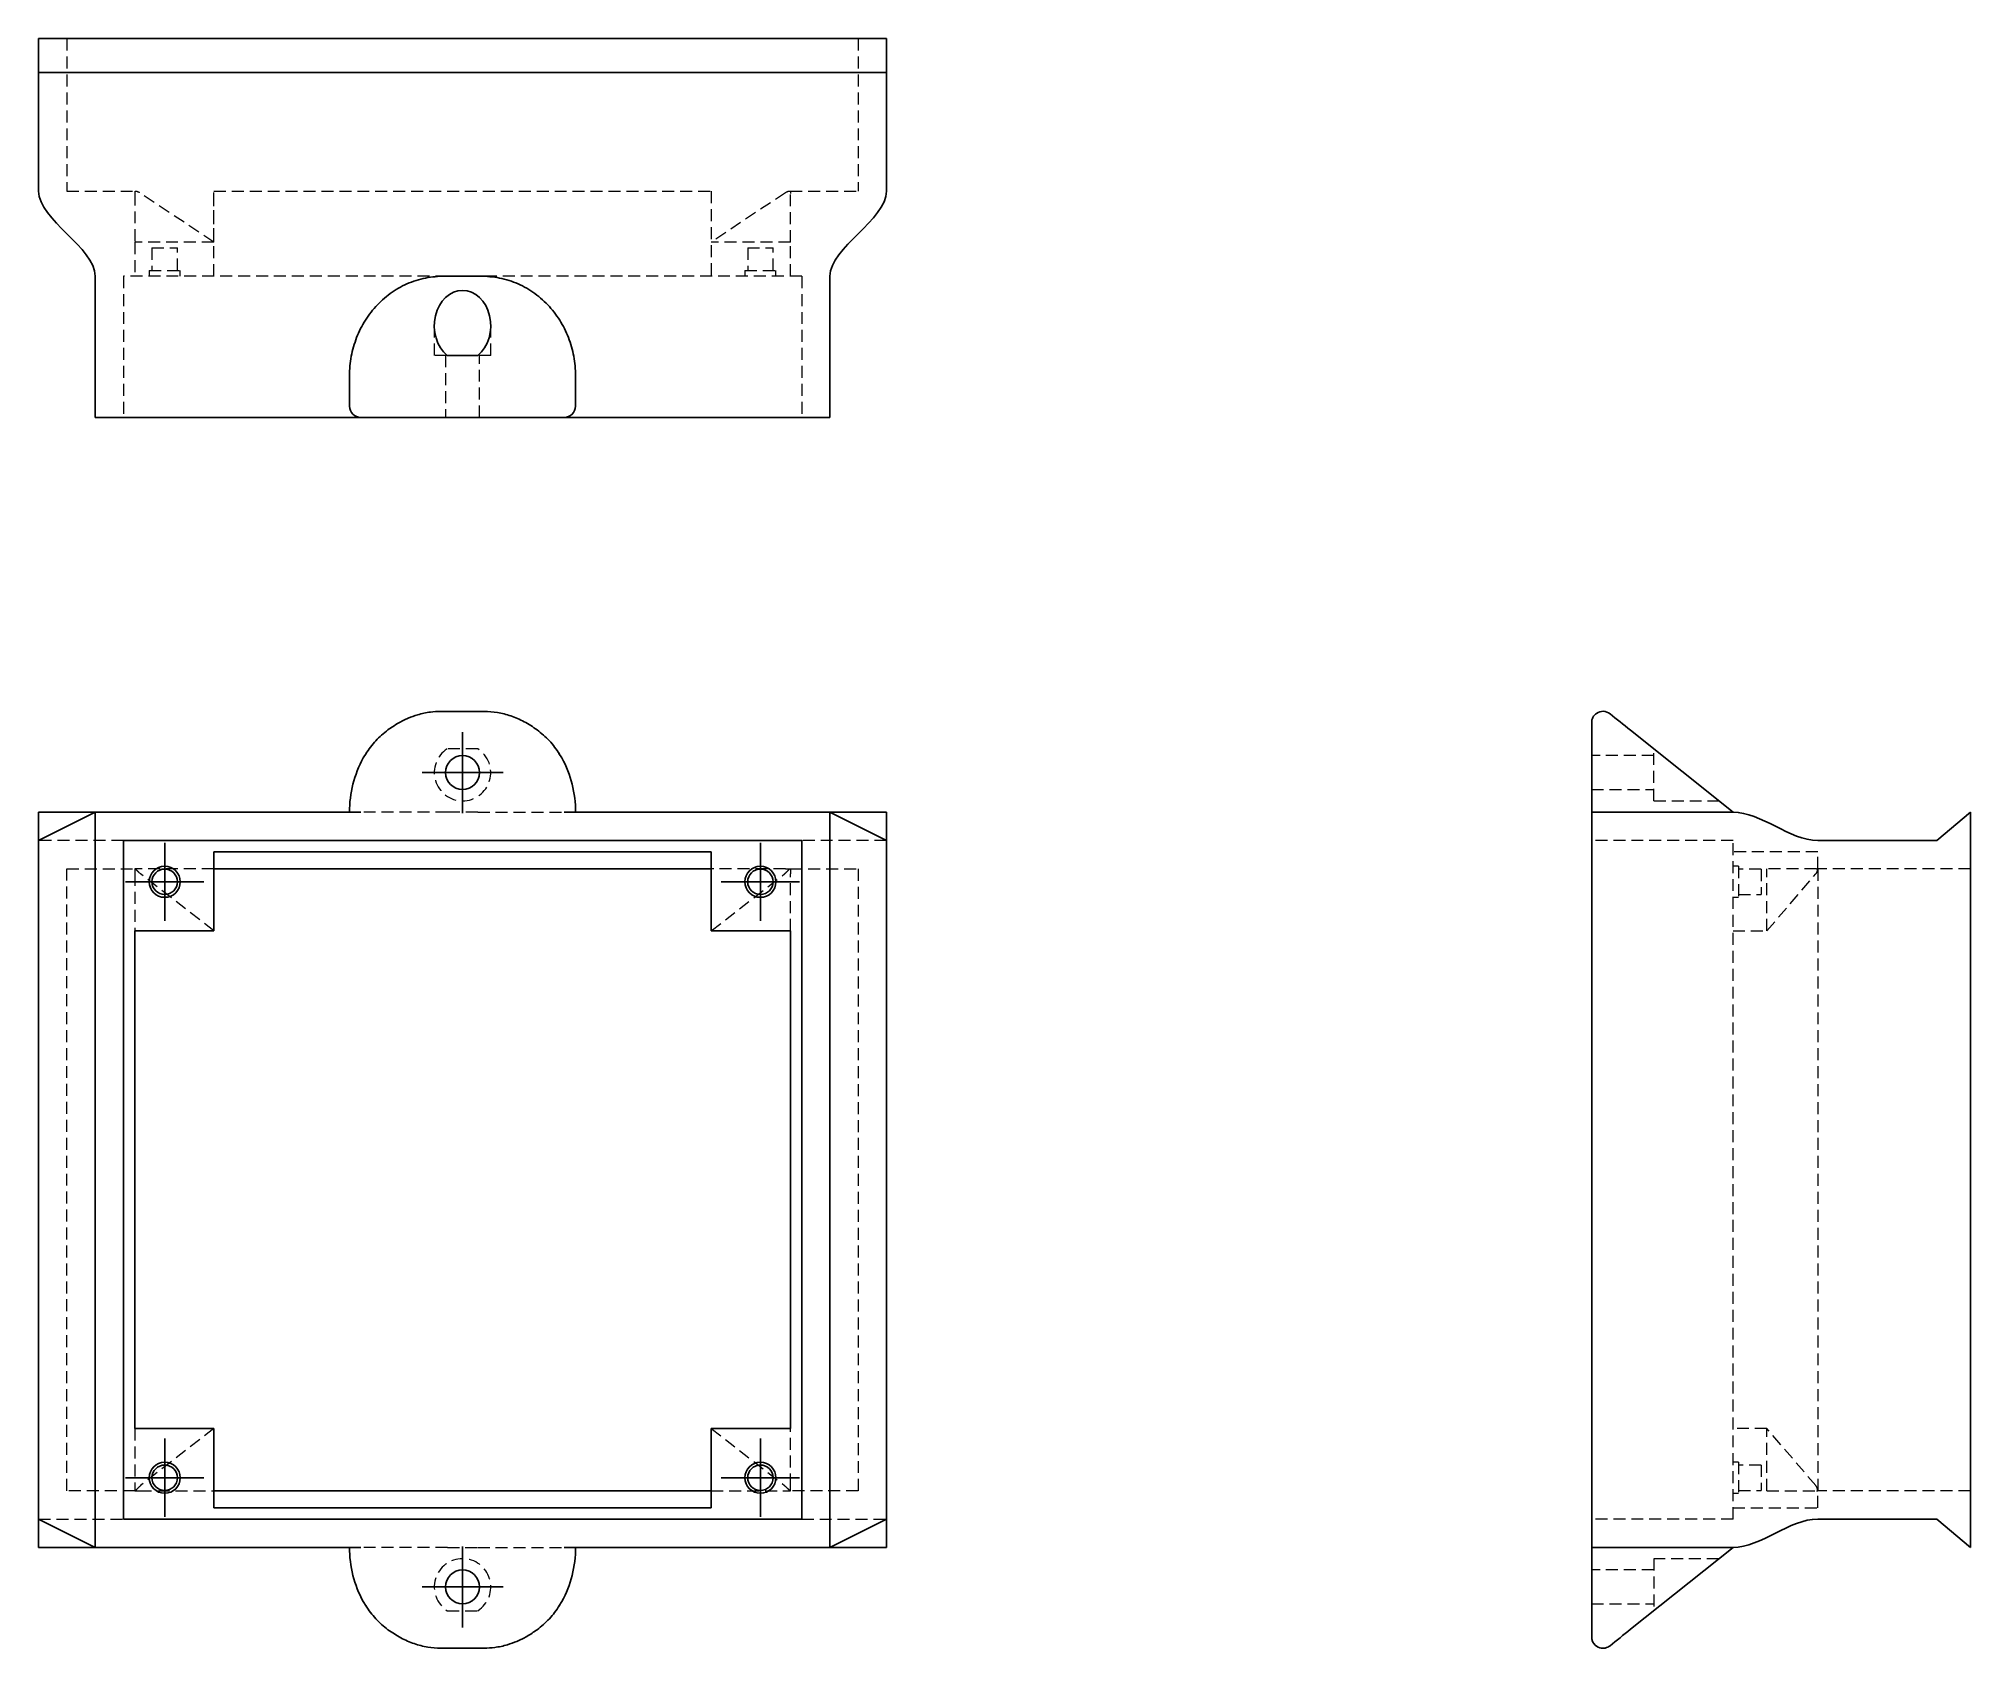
# Model space of a CAD drawing. Header units: millimetres. Extents: x 38 to 243, y 7 to 178.
import ezdxf

# ---------------------------------------------------------------- set-up
doc = ezdxf.new("R2010")
doc.units = ezdxf.units.MM
doc.linetypes.add('HIDDEN', pattern=[1.905, 1.27, -0.635])
doc.layers.add('10', color=7, linetype='Continuous')

# ---------------------------------------------------------------- blocks, each defined once
blk = doc.blocks.new('SW_CENTERMARKSYMBOL_0')
at = {"layer": '10', "color": 0}
for p, q in [((0, 2.5), (0, 4.15)), ((0, 0), (0, 2.5)), ((-2.5, 0), (-4.15, 0)), ((0, 0), (-2.5, 0)), ((0, 0), (0, -2.5)), ((0, 0), (2.5, 0)), ((2.5, 0), (4.15, 0)), ((0, -2.5), (0, -4.15))]:
    blk.add_line(p, q, dxfattribs=at)
blk = doc.blocks.new('SW_CENTERMARKSYMBOL_1')
at = {"layer": '10', "color": 0}
for p, q in [((0, 2.5), (0, 4.15)), ((0, 0), (0, 2.5)), ((-2.5, 0), (-4.15, 0)), ((0, 0), (-2.5, 0)), ((0, 0), (0, -2.5)), ((0, 0), (2.5, 0)), ((2.5, 0), (4.15, 0)), ((0, -2.5), (0, -4.15))]:
    blk.add_line(p, q, dxfattribs=at)
blk = doc.blocks.new('SW_CENTERMARKSYMBOL_2')
at = {"layer": '10', "color": 0}
for p, q in [((0, 2.5), (0, 4.15)), ((0, 0), (0, 2.5)), ((-2.5, 0), (-4.15, 0)), ((0, 0), (-2.5, 0)), ((0, 0), (0, -2.5)), ((0, 0), (2.5, 0)), ((2.5, 0), (4.15, 0)), ((0, -2.5), (0, -4.15))]:
    blk.add_line(p, q, dxfattribs=at)
blk = doc.blocks.new('SW_CENTERMARKSYMBOL_3')
at = {"layer": '10', "color": 0}
for p, q in [((0, 2.5), (0, 4.15)), ((0, 0), (0, 2.5)), ((-2.5, 0), (-4.15, 0)), ((0, 0), (-2.5, 0)), ((0, 0), (0, -2.5)), ((0, 0), (2.5, 0)), ((2.5, 0), (4.15, 0)), ((0, -2.5), (0, -4.15))]:
    blk.add_line(p, q, dxfattribs=at)
blk = doc.blocks.new('SW_CENTERMARKSYMBOL_4')
at = {"layer": '10', "color": 0}
for p, q in [((0, 2.5), (0, 4.3)), ((0, 0), (0, 2.5)), ((-2.5, 0), (-4.3, 0)), ((0, 0), (-2.5, 0)), ((0, 0), (0, -2.5)), ((0, 0), (2.5, 0)), ((2.5, 0), (4.3, 0)), ((0, -2.5), (0, -4.3))]:
    blk.add_line(p, q, dxfattribs=at)
blk = doc.blocks.new('SW_CENTERMARKSYMBOL_5')
at = {"layer": '10', "color": 0}
for p, q in [((0, 2.5), (0, 4.3)), ((0, 0), (0, 2.5)), ((-2.5, 0), (-4.3, 0)), ((0, 0), (-2.5, 0)), ((0, 0), (0, -2.5)), ((0, 0), (2.5, 0)), ((2.5, 0), (4.3, 0)), ((0, -2.5), (0, -4.3))]:
    blk.add_line(p, q, dxfattribs=at)

msp = doc.modelspace()

# ---------------------------------------------------------------- linework, layer by layer
at = {"color": 7, "linetype": 'Continuous', "lineweight": 25}
for p, q in [((37.98, 178.13), (37.98, 174.55)), ((37.98, 178.13), (128.02, 178.13)), ((128.02, 174.55), (128.02, 178.13)), ((128.02, 174.55), (37.98, 174.55)), ((37.98, 174.55), (37.98, 161.92)), ((128.02, 174.55), (128.02, 161.92)), ((43.98, 152.92), (43.98, 137.91)), ((84.61, 152.92), (81.39, 152.92)), ((122.02, 152.92), (122.02, 137.91)), ((84.63, 144.51), (81.37, 144.51)), ((70.99, 139.11), (70.99, 142.35)), ((95.01, 142.35), (95.01, 139.11)), ((72.2, 137.91), (43.98, 137.91)), ((72.2, 137.91), (73.52, 137.91)), ((80.69, 137.91), (85.31, 137.91)), ((92.48, 137.91), (93.8, 137.91)), ((122.02, 137.91), (93.8, 137.91)), ((85.31, 106.72), (80.69, 106.72)), ((203.37, 106.47), (203.34, 106.44)), ((217.92, 96.02), (207.03, 104.72)), ((72.76, 102.25), (72.46, 101.77)), ((93.54, 101.77), (93.24, 102.25)), ((202.91, 101.19), (202.91, 96.02)), ((37.98, 96.02), (43.98, 96.02)), ((37.98, 96.02), (37.98, 93.02)), ((43.98, 96.02), (43.98, 17.98)), ((72.2, 96.02), (43.98, 96.02)), ((122.02, 96.02), (93.8, 96.02)), ((122.02, 17.98), (122.02, 96.02)), ((122.02, 96.02), (128.02, 96.02)), ((128.02, 93.02), (128.02, 96.02)), ((202.91, 17.98), (202.91, 96.02)), ((217.92, 96.02), (202.91, 96.02)), ((239.55, 93.02), (243.13, 96.02)), ((243.13, 96.02), (243.13, 17.98)), ((37.98, 93.02), (37.98, 20.98)), ((46.98, 93.02), (119.02, 93.02)), ((46.98, 20.98), (46.98, 93.02)), ((119.02, 93.02), (119.02, 20.98)), ((128.02, 20.98), (128.02, 93.02)), ((239.55, 93.02), (226.92, 93.02)), ((56.59, 91.81), (109.41, 91.81)), ((56.59, 91.81), (56.59, 83.41)), ((109.41, 91.81), (109.41, 83.41)), ((56.59, 90.01), (109.41, 90.01)), ((48.19, 30.59), (48.19, 83.41)), ((56.59, 83.41), (48.19, 83.41)), ((109.41, 83.41), (117.81, 83.41)), ((117.81, 83.41), (117.81, 30.59)), ((56.59, 30.59), (48.19, 30.59)), ((56.59, 22.19), (56.59, 30.59)), ((109.41, 22.19), (109.41, 30.59)), ((109.41, 30.59), (117.81, 30.59)), ((109.41, 23.99), (56.59, 23.99)), ((37.98, 17.98), (37.98, 20.98)), ((119.02, 20.98), (46.98, 20.98)), ((109.41, 22.19), (56.59, 22.19)), ((128.02, 17.98), (128.02, 20.98)), ((239.55, 20.98), (226.92, 20.98)), ((243.13, 17.98), (239.55, 20.98)), ((37.98, 17.98), (43.98, 17.98)), ((43.98, 17.98), (72.2, 17.98)), ((93.8, 17.98), (122.02, 17.98)), ((122.02, 17.98), (128.02, 17.98)), ((217.92, 17.98), (202.91, 17.98)), ((202.91, 17.98), (202.91, 12.81)), ((207.03, 9.28), (217.92, 17.98)), ((72.46, 12.23), (72.76, 11.75)), ((93.24, 11.75), (93.54, 12.23)), ((80.69, 7.28), (85.31, 7.28)), ((204.12, 7.28), (204.17, 7.29))]:
    msp.add_line(p, q, dxfattribs=at)
at = {"color": 7, "linetype": 'HIDDEN', "lineweight": 18}
for p, q in [((40.98, 178.13), (40.98, 161.92)), ((125.02, 178.13), (125.02, 161.92)), ((40.98, 161.92), (48.19, 161.92)), ((48.21, 161.92), (48.19, 161.92)), ((48.19, 161.92), (48.19, 161.7)), ((48.19, 161.7), (48.19, 156.52)), ((56.59, 156.52), (48.71, 161.77)), ((56.59, 156.52), (48.81, 161.7)), ((56.59, 152.92), (56.59, 161.92)), ((56.59, 161.92), (109.41, 161.92)), ((56.59, 156.52), (56.59, 161.92)), ((109.41, 161.92), (109.41, 152.92)), ((117.29, 161.77), (109.41, 156.52)), ((117.79, 161.92), (117.81, 161.92)), ((117.81, 161.92), (117.81, 161.7)), ((117.81, 161.92), (125.02, 161.92)), ((117.81, 156.52), (117.81, 161.7)), ((56.59, 156.52), (48.19, 156.52)), ((48.19, 156.52), (48.19, 152.92)), ((50.02, 155.92), (52.72, 155.92)), ((50.02, 155.92), (50.02, 153.52)), ((52.72, 153.52), (52.72, 155.92)), ((56.59, 152.92), (56.59, 156.52)), ((117.81, 156.52), (109.41, 156.52)), ((113.28, 155.92), (115.98, 155.92)), ((113.28, 155.92), (113.28, 153.52)), ((115.98, 153.52), (115.98, 155.92)), ((117.81, 152.92), (117.81, 156.52)), ((81.39, 152.92), (46.98, 152.92)), ((46.98, 152.92), (46.98, 137.91)), ((49.72, 153.52), (53.02, 153.52)), ((49.72, 153.52), (49.72, 152.92)), ((53.02, 152.92), (53.02, 153.52)), ((119.02, 152.92), (84.61, 152.92)), ((112.98, 153.52), (116.28, 153.52)), ((112.98, 153.52), (112.98, 152.92)), ((116.28, 152.92), (116.28, 153.52)), ((119.02, 152.92), (119.02, 137.91)), ((80, 147.66), (80, 144.51)), ((86, 144.51), (86, 147.66)), ((81.37, 144.51), (80, 144.51)), ((81.2, 144.51), (81.2, 137.91)), ((86, 144.51), (84.63, 144.51)), ((84.8, 137.91), (84.8, 144.51)), ((202.92, 105.63), (202.91, 105.49)), ((84.63, 102.74), (81.37, 102.74)), ((209.51, 97.22), (209.51, 102.74)), ((209.51, 102.02), (202.91, 102.02)), ((202.91, 98.42), (209.51, 98.42)), ((209.51, 97.22), (216.42, 97.22)), ((84.61, 96.02), (81.39, 96.02)), ((46.98, 93.02), (37.98, 93.02)), ((128.02, 93.02), (119.02, 93.02)), ((217.92, 93.02), (202.91, 93.02)), ((217.92, 20.98), (217.92, 93.02)), ((226.92, 91.81), (217.92, 91.81)), ((218.52, 90.28), (217.92, 90.28)), ((218.52, 90.28), (218.52, 86.98)), ((226.92, 90.01), (226.92, 91.81)), ((40.98, 90.01), (48.19, 90.01)), ((40.98, 23.99), (40.98, 90.01)), ((48.21, 90.01), (48.19, 90.01)), ((48.19, 90.01), (48.19, 89.46)), ((48.19, 89.46), (48.19, 83.41)), ((48.71, 90.01), (48.21, 90.01)), ((56.59, 90.01), (48.71, 90.01)), ((56.59, 83.41), (48.81, 89.46)), ((117.29, 90.01), (109.41, 90.01)), ((109.41, 83.41), (117.19, 89.46)), ((117.29, 90.01), (117.79, 90.01)), ((117.79, 90.01), (117.81, 90.01)), ((117.81, 90.01), (117.81, 89.46)), ((117.81, 90.01), (125.02, 90.01)), ((117.81, 83.41), (117.81, 89.46)), ((125.02, 90.01), (125.02, 23.99)), ((220.92, 89.98), (218.52, 89.98)), ((220.92, 89.98), (220.92, 87.28)), ((226.77, 90.01), (221.52, 90.01)), ((221.52, 83.41), (221.52, 90.01)), ((221.52, 83.41), (226.7, 89.46)), ((226.77, 90.01), (226.92, 90.01)), ((243.13, 90.01), (226.92, 90.01)), ((226.92, 90.01), (226.92, 23.99)), ((217.92, 86.98), (218.52, 86.98)), ((218.52, 87.28), (220.92, 87.28)), ((217.92, 83.41), (221.52, 83.41)), ((48.19, 30.59), (48.19, 24.54)), ((56.59, 30.59), (48.81, 24.54)), ((109.41, 30.59), (117.19, 24.54)), ((117.81, 24.54), (117.81, 30.59)), ((221.52, 30.59), (217.92, 30.59)), ((226.7, 24.54), (221.52, 30.59)), ((221.52, 23.99), (221.52, 30.59)), ((218.52, 27.02), (217.92, 27.02)), ((218.52, 27.02), (218.52, 23.72)), ((220.92, 26.72), (218.52, 26.72)), ((220.92, 26.72), (220.92, 24.02)), ((48.19, 23.99), (40.98, 23.99)), ((48.19, 24.54), (48.19, 23.99)), ((48.19, 23.99), (48.21, 23.99)), ((48.21, 23.99), (48.71, 23.99)), ((48.71, 23.99), (56.59, 23.99)), ((109.41, 23.99), (117.29, 23.99)), ((117.29, 23.99), (117.79, 23.99)), ((117.79, 23.99), (117.81, 23.99)), ((117.81, 23.99), (117.81, 24.54)), ((125.02, 23.99), (117.81, 23.99)), ((217.92, 23.72), (218.52, 23.72)), ((218.52, 24.02), (220.92, 24.02)), ((221.52, 23.99), (226.77, 23.99)), ((221.52, 23.99), (226.77, 23.99)), ((226.77, 23.99), (226.92, 23.99)), ((243.13, 23.99), (226.92, 23.99)), ((226.92, 22.19), (226.92, 23.99)), ((37.98, 20.98), (46.98, 20.98)), ((119.02, 20.98), (128.02, 20.98)), ((217.92, 20.98), (202.91, 20.98)), ((217.92, 22.19), (226.92, 22.19)), ((81.39, 17.98), (84.61, 17.98)), ((209.51, 16.78), (209.51, 11.26)), ((216.42, 16.78), (209.51, 16.78)), ((209.51, 15.58), (202.91, 15.58)), ((81.37, 11.26), (84.63, 11.26)), ((202.91, 11.98), (209.51, 11.98))]:
    msp.add_line(p, q, dxfattribs=at)
at = {"color": 7, "linetype": 'Continuous', "lineweight": 25}
for centre, radius in [((83, 100.22), 1.8), ((51.37, 88.63), 1.65), ((114.63, 88.63), 1.65), ((51.37, 88.63), 1.35), ((114.63, 88.63), 1.35), ((51.37, 25.37), 1.65), ((51.37, 25.37), 1.35), ((114.63, 25.37), 1.65), ((114.63, 25.37), 1.35), ((83, 13.78), 1.8)]:
    msp.add_circle(centre, radius, dxfattribs=at)
at = {"color": 7, "linetype": 'HIDDEN', "lineweight": 18}
for centre, radius, start, end in [((48.21, 161.02), 0.9, 56.3099, 90), ((117.79, 161.02), 0.9, 90, 123.6901), ((83, 100.22), 3, 122.8599, 57.1401), ((226.02, 90.05), 0.9, 319.3987, 357.8562), ((226.02, 23.95), 0.9, 2.1438, 40.6013), ((83, 13.78), 3, 302.8599, 237.1401)]:
    msp.add_arc(centre, radius, start, end, dxfattribs=at)
at = {"color": 7, "linetype": 'Continuous', "lineweight": 25}
for centre, radius, start, end in [((72.2, 139.11), 1.2, 180, 270), ((93.8, 139.11), 1.2, 270, 0), ((83, 96.02), 12.01, 151.3645, 180), ((83, 96.02), 12.01, 0, 28.6355), ((83, 17.98), 12.01, 180, 208.6355), ((83, 17.98), 12.01, 331.3645, 0)]:
    msp.add_arc(centre, radius, start, end, dxfattribs=at)
msp.add_ellipse((83, 147.66), major_axis=(0, 3.75), ratio=0.8, start_param=3.715106, end_param=8.851265, dxfattribs=at)
at = {"color": 7, "linetype": 'HIDDEN', "lineweight": 18}
for centre, start_param, end_param in [((49.84, 90.05), 3.730856, 3.850219), ((116.16, 90.05), 5.574559, 5.693922), ((49.84, 23.95), 2.432966, 2.552329), ((116.16, 23.95), 0.589263, 0.708626)]:
    msp.add_ellipse(centre, major_axis=(1.35, 0), ratio=0.666667, start_param=start_param, end_param=end_param, dxfattribs=at)
at = {"color": 7, "linetype": 'Continuous', "lineweight": 25}
for points in [[(37.98, 161.92), (37.98, 158.92), (43.98, 155.92), (43.98, 152.92)], [(128.02, 161.92), (128.02, 158.92), (122.02, 155.92), (122.02, 152.92)], [(73.52, 137.91), (74.07, 137.91), (74.86, 137.91), (75.79, 137.91)], [(90.21, 137.91), (91.14, 137.91), (91.93, 137.91), (92.48, 137.91)], [(207.03, 104.72), (206.28, 105.32), (205.55, 105.91), (204.86, 106.46)], [(202.91, 103.8), (202.91, 103.11), (202.91, 102.21), (202.91, 101.19)], [(37.98, 93.02), (37.98, 93.02), (43.98, 96.02), (43.98, 96.02)], [(128.02, 93.02), (128.02, 93.02), (122.02, 96.02), (122.02, 96.02)], [(226.92, 93.02), (223.92, 93.02), (220.92, 96.02), (217.92, 96.02)], [(37.98, 20.98), (37.98, 20.98), (43.98, 17.98), (43.98, 17.98)], [(128.02, 20.98), (128.02, 20.98), (122.02, 17.98), (122.02, 17.98)], [(226.92, 20.98), (223.92, 20.98), (220.92, 17.98), (217.92, 17.98)], [(202.91, 12.81), (202.91, 11.79), (202.91, 10.89), (202.91, 10.2)], [(204.86, 7.54), (205.55, 8.09), (206.28, 8.68), (207.03, 9.28)]]:
    msp.add_open_spline(points, degree=3, dxfattribs=at)
for points, knots in [([(81.39, 152.92), (80.69, 152.92), (80, 152.87), (78.99, 152.7), (78.65, 152.62), (77.98, 152.43), (77.65, 152.32), (76.7, 151.93), (76.1, 151.61), (75.25, 151.02), (74.97, 150.81), (74.44, 150.36), (74.19, 150.12), (73.48, 149.37), (73.06, 148.83), (72.31, 147.66), (72, 147.04), (71.63, 146.08), (71.52, 145.75), (71.33, 145.09), (71.25, 144.75), (71.06, 143.73), (71, 143.04), (71, 142.35)], [0, 0, 0, 0, 0.125, 0.125, 0.1875, 0.1875, 0.25, 0.25, 0.375, 0.375, 0.4375, 0.4375, 0.5, 0.5, 0.625, 0.625, 0.75, 0.75, 0.8125, 0.8125, 0.875, 0.875, 1, 1, 1, 1]), ([(84.61, 152.92), (85.31, 152.92), (86, 152.87), (87.01, 152.7), (87.35, 152.62), (88.02, 152.43), (88.35, 152.32), (89.3, 151.93), (89.9, 151.61), (90.75, 151.02), (91.03, 150.81), (91.56, 150.36), (91.81, 150.12), (92.52, 149.38), (92.94, 148.83), (93.69, 147.66), (94, 147.04), (94.37, 146.08), (94.48, 145.75), (94.67, 145.09), (94.75, 144.75), (94.94, 143.73), (95, 143.04), (95, 142.35)], [0, 0, 0, 0, 0.125, 0.125, 0.1875, 0.1875, 0.25, 0.25, 0.375, 0.375, 0.4375, 0.4375, 0.5, 0.5, 0.625, 0.625, 0.75, 0.75, 0.8125, 0.8125, 0.875, 0.875, 1, 1, 1, 1]), ([(75.79, 137.91), (76.5, 137.91), (77.28, 137.91), (78.93, 137.91), (79.81, 137.91), (80.69, 137.91)], [0, 0, 0, 0, 0.5, 0.5, 1, 1, 1, 1]), ([(85.31, 137.91), (86.19, 137.91), (87.06, 137.91), (88.72, 137.91), (89.5, 137.91), (90.21, 137.91)], [0, 0, 0, 0, 0.5, 0.5, 1, 1, 1, 1]), ([(80.69, 106.72), (80.32, 106.71), (79.49, 106.67), (78.33, 106.41), (77.19, 106), (76.12, 105.48), (75.44, 105.01), (75.08, 104.76)], [0, 0, 0, 0, 0.183775, 0.412007, 0.588583, 0.784576, 1, 1, 1, 1]), ([(90.92, 104.76), (90.47, 105.06), (89.59, 105.66), (88.16, 106.26), (86.73, 106.65), (85.77, 106.7), (85.31, 106.72)], [0, 0, 0, 0, 0.269373, 0.525535, 0.768833, 1, 1, 1, 1]), ([(204.86, 106.46), (204.66, 106.62), (204.15, 106.81), (203.44, 106.6), (203, 106.1), (202.91, 105.72), (202.91, 105.52)], [0, 0, 0, 0, 0.285714, 0.571429, 0.785714, 1, 1, 1, 1]), ([(75.08, 104.76), (74.63, 104.39), (73.72, 103.65), (73.05, 102.69), (72.72, 102.2)], [0, 0, 0, 0, 0.499492, 1, 1, 1, 1]), ([(93.28, 102.2), (92.95, 102.69), (92.28, 103.65), (91.37, 104.39), (90.92, 104.76)], [0, 0, 0, 0, 0.5005079, 1, 1, 1, 1]), ([(202.91, 105.52), (202.91, 105.52), (202.91, 105.35), (202.91, 104.75), (202.91, 104.32), (202.91, 103.8)], [0, 0, 0, 0, 0.5, 0.5, 1, 1, 1, 1]), ([(202.95, 105.8), (202.94, 105.79), (202.93, 105.73), (202.92, 105.68), (202.92, 105.63)], [0, 0, 0, 0, 0.156102, 1, 1, 1, 1]), ([(72.72, 11.8), (73.05, 11.31), (73.72, 10.35), (74.63, 9.61), (75.08, 9.24)], [0, 0, 0, 0, 0.500508, 1, 1, 1, 1]), ([(90.92, 9.24), (91.37, 9.61), (92.28, 10.35), (92.95, 11.31), (93.28, 11.8)], [0, 0, 0, 0, 0.499492, 1, 1, 1, 1]), ([(75.08, 9.24), (75.53, 8.94), (76.41, 8.34), (77.84, 7.74), (79.27, 7.35), (80.23, 7.3), (80.69, 7.28)], [0, 0, 0, 0, 0.2694942, 0.5255098, 0.7687722, 1, 1, 1, 1]), ([(85.31, 7.28), (85.68, 7.29), (86.51, 7.33), (87.67, 7.59), (88.81, 8), (89.88, 8.52), (90.56, 8.99), (90.92, 9.24)], [0, 0, 0, 0, 0.183766, 0.411994, 0.588573, 0.784572, 1, 1, 1, 1]), ([(202.91, 10.2), (202.91, 9.68), (202.91, 9.25), (202.91, 8.65), (202.91, 8.48), (202.91, 8.48)], [0, 0, 0, 0, 0.5, 0.5, 1, 1, 1, 1]), ([(202.91, 8.48), (202.91, 8.22), (203.08, 7.71), (203.69, 7.28), (204.35, 7.25), (204.71, 7.42), (204.86, 7.54)], [0, 0, 0, 0, 0.285714, 0.571429, 0.785714, 1, 1, 1, 1])]:
    msp.add_open_spline(points, degree=3, knots=knots, dxfattribs=at)
at = {"color": 7, "linetype": 'HIDDEN', "lineweight": 18}
for points, knots in [([(81.39, 96.02), (80.86, 96.02), (79.78, 96.02), (78.12, 96.02), (76.44, 96.02), (74.94, 96.02), (73.7, 96.02), (72.81, 96.02), (72.41, 96.02), (72.25, 96.02)], [0, 0, 0, 0, 0.141238, 0.285282, 0.450044, 0.621459, 0.762723, 0.907492, 1, 1, 1, 1]), ([(84.61, 96.02), (85.14, 96.02), (86.22, 96.02), (87.88, 96.02), (89.56, 96.02), (91.06, 96.02), (92.3, 96.02), (93.19, 96.02), (93.59, 96.02), (93.75, 96.02)], [0, 0, 0, 0, 0.14124, 0.285288, 0.450067, 0.621495, 0.762776, 0.907569, 1, 1, 1, 1]), ([(48.71, 89.55), (48.64, 89.62), (48.56, 89.7), (48.43, 89.82), (48.39, 89.86), (48.33, 89.93), (48.31, 89.95), (48.28, 89.98), (48.26, 89.99), (48.24, 90), (48.23, 90.01), (48.21, 90.01)], [0, 0, 0, 0, 0.5, 0.5, 0.75, 0.75, 0.875, 0.875, 0.9375, 0.9375, 1, 1, 1, 1]), ([(117.29, 89.55), (117.36, 89.62), (117.44, 89.7), (117.57, 89.82), (117.61, 89.86), (117.67, 89.93), (117.69, 89.95), (117.72, 89.98), (117.74, 89.99), (117.76, 90), (117.77, 90.01), (117.79, 90.01)], [0, 0, 0, 0, 0.5, 0.5, 0.75, 0.75, 0.875, 0.875, 0.9375, 0.9375, 1, 1, 1, 1]), ([(48.71, 24.45), (48.64, 24.38), (48.56, 24.3), (48.43, 24.18), (48.39, 24.14), (48.33, 24.07), (48.31, 24.05), (48.28, 24.02), (48.26, 24.01), (48.24, 24), (48.23, 23.99), (48.21, 23.99)], [0, 0, 0, 0, 0.5, 0.5, 0.75, 0.75, 0.875, 0.875, 0.9375, 0.9375, 1, 1, 1, 1]), ([(117.29, 24.45), (117.36, 24.38), (117.44, 24.3), (117.57, 24.18), (117.61, 24.14), (117.67, 24.07), (117.69, 24.05), (117.72, 24.02), (117.74, 24.01), (117.76, 24), (117.77, 23.99), (117.79, 23.99)], [0, 0, 0, 0, 0.5, 0.5, 0.75, 0.75, 0.875, 0.875, 0.9375, 0.9375, 1, 1, 1, 1]), ([(81.39, 17.98), (80.86, 17.98), (79.78, 17.98), (78.12, 17.98), (76.44, 17.98), (74.94, 17.98), (73.7, 17.98), (72.81, 17.98), (72.41, 17.98), (72.25, 17.98)], [0, 0, 0, 0, 0.14124, 0.285288, 0.450067, 0.621495, 0.762776, 0.907569, 1, 1, 1, 1]), ([(84.61, 17.98), (85.14, 17.98), (86.22, 17.98), (87.88, 17.98), (89.56, 17.98), (91.06, 17.98), (92.3, 17.98), (93.19, 17.98), (93.59, 17.98), (93.75, 17.98)], [0, 0, 0, 0, 0.141262, 0.28533, 0.450151, 0.62163, 0.763041, 0.907969, 1, 1, 1, 1]), ([(202.91, 8.51), (202.92, 8.38), (202.94, 8.12), (203.06, 7.9), (203.12, 7.8)], [0, 0, 0, 0, 0.490758, 1, 1, 1, 1]), ([(204.17, 7.29), (204.28, 7.3), (204.5, 7.32), (204.7, 7.46), (204.8, 7.53)], [0, 0, 0, 0, 0.468202, 1, 1, 1, 1])]:
    msp.add_open_spline(points, degree=3, knots=knots, dxfattribs=at)

# ---------------------------------------------------------------- block references
at = {"layer": '10'}
for name, p in [('SW_CENTERMARKSYMBOL_4', (83, 100.22)), ('SW_CENTERMARKSYMBOL_0', (51.37, 88.63)), ('SW_CENTERMARKSYMBOL_2', (114.63, 88.63)), ('SW_CENTERMARKSYMBOL_1', (51.37, 25.37)), ('SW_CENTERMARKSYMBOL_3', (114.63, 25.37)), ('SW_CENTERMARKSYMBOL_5', (83, 13.78))]:
    msp.add_blockref(name, p, dxfattribs=at)

doc.saveas('drawing.dxf')
